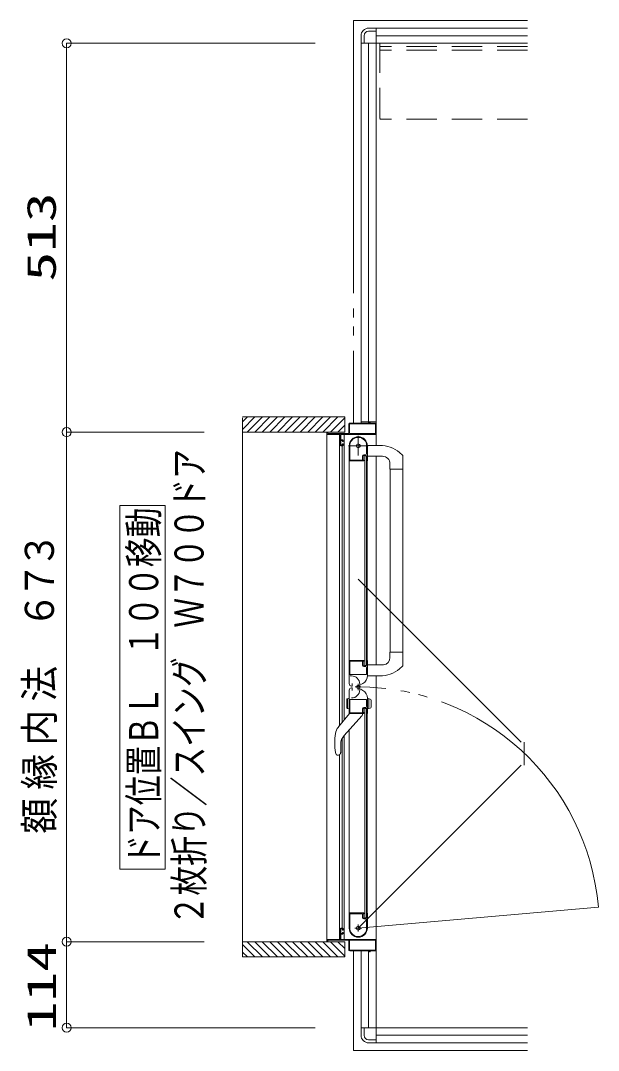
# Model space of a CAD drawing. Units: millimetres on the paper. Extents: x -305 to 305, y -152 to 152.
# Drawn here: x -130.9 to -92.8, y 31.1 to 99.1 of the extents above; entities that cross this region are included whole.
import ezdxf
from ezdxf.enums import TextEntityAlignment as Align

# ---------------------------------------------------------------- set-up
doc = ezdxf.new("R2010")
doc.units = ezdxf.units.MM
for name, pattern in [('DASHED2', [3, 2, -1]), ('LONG_CHAIN', [21, 18, -1, 1, -1]), ('LONG_DOUBLE_CHAIN', [21.8, 18, -1, 0.6, -0.6, 0.6, -1])]:
    doc.linetypes.add(name, pattern=pattern)
doc.layers.add('0-0_0', color=7, linetype='Continuous', lineweight=9)
doc.layers.add('0-1_VIEW0001', color=7, linetype='Continuous', lineweight=9)
doc.styles.add('ＭＳ ゴシック', font='')
doc.styles.get('ＭＳ ゴシック').set_extended_font_data('MS Gothic')

# ---------------------------------------------------------------- blocks, each defined once
blk = doc.blocks.new('_ORIGIN')
at = {"layer": '0-0_0'}
blk.add_line((0, 0), (-1, 0), dxfattribs=at)
blk.add_circle((0, 0), 0.5, dxfattribs=at)

msp = doc.modelspace()

# ---------------------------------------------------------------- linework, layer by layer
at = {"layer": '0-1_VIEW0001', "linetype": 'LONG_DOUBLE_CHAIN'}
for p, q in [((-108.934, 99.073), (-108.934, 72.498)), ((-97.434, 99.073), (-108.934, 99.073)), ((-108.619, 62.195), (-97.859, 51.434)), ((-97.659, 51.434), (-97.659, 49.908)), ((-108.619, 39.148), (-97.859, 49.908)), ((-92.755, 40.536), (-108.619, 39.148)), ((-108.934, 37.648), (-108.934, 31.073)), ((-97.434, 31.073), (-108.934, 31.073))]:
    msp.add_line(p, q, dxfattribs=at)
at = {"layer": '0-1_VIEW0001'}
for p, q in [((-108.434, 97.573), (-108.434, 98.073)), ((-108.234, 97.573), (-108.234, 98.073)), ((-107.434, 98.573), (-107.934, 98.573)), ((-107.934, 98.373), (-107.434, 98.373)), ((-97.434, 98.573), (-107.434, 98.573)), ((-107.434, 98.573), (-107.434, 98.173)), ((-107.434, 98.573), (-97.434, 98.573)), ((-107.434, 72.448), (-107.434, 98.573)), ((-107.434, 98.073), (-97.434, 98.073)), ((-111.474, 97.573), (-127.882, 97.573)), ((-108.434, 97.573), (-108.434, 72.498)), ((-108.034, 97.573), (-108.434, 97.573)), ((-108.434, 72.498), (-108.434, 97.573)), ((-108.434, 97.573), (-97.434, 97.573)), ((-107.934, 72.498), (-107.934, 97.573)), ((-127.882, 96.973), (-127.882, 72.498)), ((-116.259, 72.898), (-109.509, 72.898)), ((-116.259, 72.083), (-115.444, 72.898)), ((-116.259, 72.578), (-115.939, 72.898)), ((-116.259, 72.847), (-116.259, 37.248)), ((-115.949, 71.898), (-114.949, 72.898)), ((-115.454, 71.898), (-114.454, 72.898)), ((-114.959, 71.898), (-113.959, 72.898)), ((-114.459, 71.898), (-113.459, 72.898)), ((-113.959, 71.898), (-112.959, 72.898)), ((-113.459, 71.898), (-112.459, 72.898)), ((-112.959, 71.898), (-111.959, 72.898)), ((-112.459, 71.898), (-111.459, 72.898)), ((-111.959, 71.898), (-110.959, 72.898)), ((-111.459, 71.898), (-110.459, 72.898)), ((-110.959, 71.898), (-109.959, 72.898)), ((-110.459, 71.898), (-109.509, 72.848)), ((-109.509, 71.899), (-109.509, 72.898)), ((-109.959, 71.898), (-109.509, 72.348)), ((-109.234, 72.448), (-109.234, 71.813)), ((-109.189, 72.438), (-109.189, 71.813)), ((-107.889, 72.498), (-109.184, 72.498)), ((-107.494, 72.453), (-109.174, 72.453)), ((-108.434, 72.573), (-107.434, 72.573)), ((-107.874, 72.563), (-107.874, 72.513)), ((-107.844, 72.573), (-107.864, 72.573)), ((-107.834, 72.513), (-107.834, 72.563)), ((-107.484, 72.498), (-107.819, 72.498)), ((-107.479, 71.813), (-107.479, 72.438)), ((-107.434, 72.45), (-107.434, 71.024)), ((-118.799, 71.898), (-127.882, 71.898)), ((-116.259, 71.898), (-109.509, 71.898)), ((-110.684, 71.883), (-110.684, 71.763)), ((-110.684, 38.398), (-110.684, 71.748)), ((-110.669, 71.748), (-109.834, 71.748)), ((-110.634, 71.813), (-110.634, 71.883)), ((-109.249, 71.798), (-110.619, 71.798)), ((-109.857, 52.519), (-109.857, 71.748)), ((-109.819, 71.733), (-109.819, 71.048)), ((-109.769, 71.413), (-109.769, 71.733)), ((-109.754, 71.748), (-107.459, 71.748)), ((-109.541, 52.903), (-109.541, 71.748)), ((-109.174, 71.798), (-107.494, 71.798)), ((-127.882, 71.298), (-127.882, 38.848)), ((-109.769, 71.068), (-109.769, 71.338)), ((-109.769, 70.998), (-109.669, 70.998)), ((-109.669, 71.398), (-109.754, 71.398)), ((-109.754, 71.353), (-109.684, 71.353)), ((-109.684, 71.053), (-109.754, 71.053)), ((-109.681, 52.733), (-109.681, 70.998)), ((-109.669, 71.338), (-109.669, 71.293)), ((-109.669, 71.113), (-109.669, 71.068)), ((-109.654, 71.278), (-109.634, 71.278)), ((-109.634, 71.128), (-109.654, 71.128)), ((-109.619, 71.293), (-109.619, 71.348)), ((-109.619, 71.048), (-109.619, 71.113)), ((-109.219, 70.999), (-109.219, 56.823)), ((-109.169, 71.072), (-109.169, 70.058)), ((-108.064, 70.468), (-108.064, 70.998)), ((-108.019, 70.013), (-108.019, 70.998)), ((-107.191, 71.023), (-108.009, 71.026)), ((-109.159, 70.048), (-108.339, 70.048)), ((-108.329, 70.058), (-108.329, 70.318)), ((-108.284, 70.073), (-108.284, 70.298)), ((-108.254, 70.393), (-108.139, 70.393)), ((-108.234, 70.348), (-108.109, 70.348)), ((-108.184, 70.323), (-108.084, 70.323)), ((-108.184, 56.498), (-108.184, 70.323)), ((-108.084, 56.498), (-108.084, 70.323)), ((-107.024, 70.303), (-108.019, 70.303)), ((-107.434, 70.298), (-107.434, 56.524)), ((-105.896, 70.561), (-105.697, 70.377)), ((-105.669, 69.448), (-105.669, 70.308)), ((-109.209, 69.998), (-108.268, 69.998)), ((-108.255, 70.005), (-108.246, 70.02)), ((-108.244, 70.027), (-108.244, 70.033)), ((-108.082, 70.02), (-108.073, 70.005)), ((-108.061, 69.998), (-108.034, 69.998)), ((-108.034, 56.823), (-108.034, 69.998)), ((-106.524, 69.448), (-106.524, 69.803)), ((-106.524, 69.448), (-105.669, 69.448)), ((-106.519, 69.448), (-106.519, 57.374)), ((-105.669, 69.448), (-105.669, 56.512)), ((-121.377, 67.048), (-124.377, 67.048)), ((-124.377, 43.048), (-124.377, 67.048)), ((-121.377, 43.048), (-121.377, 67.048)), ((-106.524, 57.374), (-106.524, 57.019)), ((-106.524, 57.374), (-105.669, 57.374)), ((-109.219, 56.854), (-109.219, 55.284)), ((-109.219, 56.823), (-108.268, 56.823)), ((-109.169, 56.763), (-109.169, 55.903)), ((-108.344, 56.773), (-109.159, 56.773)), ((-108.329, 56.508), (-108.329, 56.758)), ((-108.284, 56.523), (-108.284, 56.748)), ((-108.246, 56.802), (-108.255, 56.816)), ((-108.244, 56.788), (-108.244, 56.794)), ((-108.109, 56.473), (-108.234, 56.473)), ((-108.084, 56.498), (-108.184, 56.498)), ((-108.073, 56.816), (-108.082, 56.802)), ((-108.034, 56.823), (-108.061, 56.823)), ((-108.019, 56.808), (-108.019, 55.822)), ((-106.955, 56.524), (-108.009, 56.524)), ((-105.894, 56.261), (-105.697, 56.444)), ((-109.159, 55.893), (-108.079, 55.893)), ((-109.145, 55.803), (-109.065, 55.803)), ((-108.139, 56.433), (-108.254, 56.433)), ((-108.064, 55.908), (-108.064, 56.358)), ((-107.191, 55.798), (-108.009, 55.796)), ((-107.434, 31.573), (-107.434, 55.798)), ((-107.434, 55.798), (-107.434, 37.698)), ((-109.069, 55.133), (-109.039, 55.133)), ((-109.014, 55.158), (-109.014, 55.308)), ((-108.525, 55.263), (-108.525, 54.883)), ((-108.449, 55.227), (-108.319, 55.302)), ((-109.219, 53.293), (-109.219, 54.863)), ((-109.069, 55.013), (-109.039, 55.013)), ((-109.014, 54.988), (-109.014, 54.838)), ((-108.449, 54.919), (-108.319, 54.844)), ((-109.369, 54.256), (-109.369, 53.69)), ((-109.319, 53.649), (-109.319, 54.296)), ((-109.169, 53.383), (-109.169, 54.243)), ((-109.159, 54.253), (-108.079, 54.253)), ((-108.064, 54.238), (-108.064, 53.788)), ((-108.019, 53.338), (-108.019, 54.324)), ((-108.019, 54.323), (-107.825, 54.27)), ((-107.919, 53.649), (-107.919, 54.296)), ((-107.769, 54.198), (-107.769, 53.747)), ((-109.932, 52.428), (-109.194, 53.323)), ((-108.373, 53.161), (-109.551, 51.873)), ((-109.219, 53.623), (-109.343, 53.656)), ((-108.268, 53.323), (-109.209, 53.323)), ((-108.344, 53.373), (-109.159, 53.373)), ((-108.344, 53.323), (-108.344, 53.232)), ((-108.329, 53.638), (-108.329, 53.388)), ((-108.284, 53.623), (-108.284, 53.398)), ((-108.246, 53.345), (-108.255, 53.33)), ((-108.139, 53.713), (-108.254, 53.713)), ((-108.244, 53.358), (-108.244, 53.352)), ((-108.109, 53.673), (-108.234, 53.673)), ((-108.184, 53.648), (-108.184, 39.823)), ((-108.084, 53.648), (-108.184, 53.648)), ((-108.084, 53.648), (-108.084, 39.823)), ((-108.073, 53.33), (-108.082, 53.345)), ((-108.034, 53.323), (-108.061, 53.323)), ((-108.034, 53.323), (-108.034, 40.148)), ((-108.019, 53.623), (-107.825, 53.675)), ((-109.681, 39.148), (-109.681, 51.688)), ((-109.541, 38.398), (-109.541, 51.885)), ((-109.219, 39.148), (-109.219, 52.236)), ((-109.778, 51.289), (-109.778, 50.77)), ((-110.112, 50.736), (-110.068, 50.621)), ((-110.041, 50.587), (-110.068, 50.621)), ((-110.041, 50.587), (-110.04, 50.586)), ((-109.916, 50.573), (-109.998, 50.573)), ((-109.857, 38.398), (-109.857, 50.573)), ((-109.84, 50.609), (-109.841, 50.606)), ((-121.377, 43.048), (-124.377, 43.048)), ((-109.209, 40.148), (-108.268, 40.148)), ((-108.255, 40.141), (-108.246, 40.127)), ((-108.082, 40.127), (-108.073, 40.141)), ((-108.061, 40.148), (-108.034, 40.148)), ((-108.019, 40.133), (-108.019, 39.148)), ((-109.169, 39.074), (-109.169, 40.088)), ((-109.159, 40.098), (-108.339, 40.098)), ((-108.329, 40.088), (-108.329, 39.828)), ((-108.284, 40.073), (-108.284, 39.848)), ((-108.254, 39.753), (-108.139, 39.753)), ((-108.244, 40.119), (-108.244, 40.113)), ((-108.234, 39.798), (-108.109, 39.798)), ((-108.184, 39.823), (-108.084, 39.823)), ((-108.064, 39.678), (-108.064, 39.148)), ((-109.819, 38.413), (-109.819, 39.098)), ((-109.769, 39.148), (-109.669, 39.148)), ((-109.769, 39.078), (-109.769, 38.808)), ((-109.684, 39.093), (-109.754, 39.093)), ((-109.754, 38.793), (-109.684, 38.793)), ((-109.669, 39.033), (-109.669, 39.078)), ((-109.669, 38.808), (-109.669, 38.853)), ((-109.634, 39.018), (-109.654, 39.018)), ((-109.654, 38.868), (-109.634, 38.868)), ((-109.619, 39.098), (-109.619, 39.033)), ((-109.619, 38.853), (-109.619, 38.798)), ((-118.799, 38.248), (-127.883, 38.248)), ((-118.799, 38.248), (-127.882, 38.248)), ((-116.259, 38.248), (-109.509, 38.248)), ((-115.949, 38.248), (-114.949, 37.248)), ((-115.454, 38.248), (-114.454, 37.248)), ((-114.959, 38.248), (-113.959, 37.248)), ((-114.459, 38.248), (-113.459, 37.248)), ((-113.959, 38.248), (-112.959, 37.248)), ((-113.459, 38.248), (-112.459, 37.248)), ((-112.959, 38.248), (-111.959, 37.248)), ((-112.459, 38.248), (-111.459, 37.248)), ((-111.959, 38.248), (-110.959, 37.248)), ((-111.459, 38.248), (-110.459, 37.248)), ((-110.959, 38.248), (-109.959, 37.248)), ((-110.684, 38.263), (-110.684, 38.383)), ((-110.669, 38.398), (-109.834, 38.398)), ((-110.634, 38.333), (-110.634, 38.263)), ((-109.249, 38.348), (-110.619, 38.348)), ((-110.459, 38.248), (-109.509, 37.298)), ((-109.959, 38.248), (-109.509, 37.798)), ((-109.769, 38.733), (-109.769, 38.413)), ((-109.669, 38.748), (-109.754, 38.748)), ((-109.754, 38.398), (-107.459, 38.398)), ((-109.234, 37.698), (-109.234, 38.333)), ((-109.189, 37.708), (-109.189, 38.333)), ((-109.174, 38.348), (-107.494, 38.348)), ((-107.479, 38.333), (-107.479, 37.708)), ((-127.883, 33.173), (-127.883, 37.648)), ((-116.259, 38.063), (-115.444, 37.248)), ((-116.259, 37.568), (-115.939, 37.248)), ((-107.889, 37.648), (-109.184, 37.648)), ((-107.494, 37.693), (-109.174, 37.693)), ((-108.434, 37.648), (-108.434, 32.573)), ((-108.434, 32.573), (-108.434, 37.648)), ((-107.934, 32.573), (-107.934, 37.648)), ((-107.874, 37.583), (-107.874, 37.633)), ((-107.844, 37.573), (-107.864, 37.573)), ((-107.834, 37.633), (-107.834, 37.583)), ((-107.484, 37.648), (-107.819, 37.648)), ((-111.474, 32.573), (-127.883, 32.573)), ((-108.034, 32.573), (-108.434, 32.573)), ((-108.434, 32.573), (-108.434, 32.073)), ((-108.434, 32.573), (-97.434, 32.573)), ((-108.234, 32.573), (-108.234, 32.073)), ((-107.434, 32.073), (-97.434, 32.073)), ((-107.434, 31.573), (-107.434, 31.973)), ((-107.934, 31.773), (-107.434, 31.773)), ((-107.434, 31.573), (-107.934, 31.573)), ((-97.434, 31.573), (-107.434, 31.573)), ((-107.434, 31.573), (-97.434, 31.573))]:
    msp.add_line(p, q, dxfattribs=at)
at = {"layer": '0-1_VIEW0001', "color": 6, "linetype": 'DASHED2'}
for p, q in [((-107.184, 92.623), (-107.184, 97.573)), ((-97.434, 97.373), (-107.184, 97.373)), ((-97.434, 97.123), (-107.184, 97.123)), ((-97.434, 92.573), (-107.184, 92.573))]:
    msp.add_line(p, q, dxfattribs=at)
at = {"layer": '0-1_VIEW0001', "linetype": 'LONG_CHAIN'}
for p, q in [((-108.619, 70.348), (-108.619, 71.648)), ((-107.969, 70.998), (-109.269, 70.998)), ((-108.619, 55.286), (-108.619, 54.861)), ((-108.832, 55.073), (-108.44, 55.073)), ((-108.849, 39.148), (-108.389, 39.148)), ((-108.619, 38.918), (-108.619, 39.378))]:
    msp.add_line(p, q, dxfattribs=at)
at = {"layer": '0-1_VIEW0001', "color": 5}
msp.add_line((-109.509, 38.248), (-116.259, 38.248), dxfattribs=at)
at = {"layer": '0-1_VIEW0001'}
for points in [[(-109.219, 53.623), (-109.219, 54.323), (-109.343, 54.289)], [(-109.998, 50.573), (-110, 50.573), (-110.002, 50.574), (-110.005, 50.574), (-110.007, 50.574), (-110.009, 50.574), (-110.011, 50.575), (-110.013, 50.575), (-110.016, 50.576), (-110.018, 50.576), (-110.02, 50.576), (-110.022, 50.577), (-110.025, 50.578), (-110.027, 50.578), (-110.029, 50.579), (-110.031, 50.58), (-110.033, 50.581), (-110.035, 50.582), (-110.037, 50.584), (-110.039, 50.585), (-110.04, 50.586)], [(-109.839, 50.609), (-109.838, 50.61), (-109.838, 50.611), (-109.837, 50.612), (-109.836, 50.613), (-109.835, 50.614), (-109.834, 50.616), (-109.833, 50.617), (-109.831, 50.618), (-109.83, 50.62), (-109.829, 50.621), (-109.828, 50.622), (-109.827, 50.624), (-109.826, 50.625), (-109.825, 50.627), (-109.824, 50.628), (-109.823, 50.63), (-109.822, 50.631), (-109.821, 50.633), (-109.82, 50.635), (-109.818, 50.638), (-109.816, 50.641), (-109.814, 50.644), (-109.812, 50.647), (-109.81, 50.651), (-109.808, 50.654), (-109.806, 50.658), (-109.804, 50.661), (-109.802, 50.665), (-109.8, 50.669), (-109.799, 50.673), (-109.797, 50.677), (-109.796, 50.68), (-109.794, 50.684), (-109.793, 50.688), (-109.791, 50.692), (-109.79, 50.696), (-109.789, 50.7), (-109.787, 50.705), (-109.786, 50.709)], [(-109.786, 50.709), (-109.785, 50.713), (-109.784, 50.717), (-109.783, 50.721), (-109.782, 50.726), (-109.782, 50.73), (-109.781, 50.734), (-109.78, 50.738), (-109.78, 50.743), (-109.779, 50.747), (-109.779, 50.752), (-109.779, 50.754), (-109.778, 50.756), (-109.778, 50.758), (-109.778, 50.76), (-109.778, 50.762), (-109.778, 50.764), (-109.778, 50.767), (-109.778, 50.769), (-109.778, 50.771), (-109.778, 50.773)], [(-116.259, 37.248), (-109.509, 37.248), (-109.509, 38.249)]]:
    msp.add_lwpolyline(points, dxfattribs=at)
for centre, radius in [((-108.619, 70.998), 0.125), ((-108.619, 55.073), 0.113), ((-108.619, 39.148), 0.125)]:
    msp.add_circle(centre, radius, dxfattribs=at)
for centre, radius, start, end in [((-107.934, 98.073), 0.5, 90, 180), ((-107.934, 98.073), 0.3, 90, 180), ((-109.184, 72.448), 0.05, 90, 180), ((-109.174, 72.438), 0.015, 90, 180), ((-107.889, 72.513), 0.015, 270, 0), ((-107.864, 72.563), 0.01, 90, 180), ((-107.844, 72.563), 0.01, 0, 90), ((-107.819, 72.513), 0.015, 180, 270), ((-107.494, 72.438), 0.015, 0, 90), ((-107.484, 72.448), 0.05, 0, 90), ((-110.669, 71.883), 0.015, 90, 180), ((-110.669, 71.763), 0.015, 180, 270), ((-110.649, 71.883), 0.015, 0, 90), ((-110.619, 71.813), 0.015, 180, 270), ((-109.834, 71.733), 0.015, 0, 90), ((-109.754, 71.733), 0.015, 90, 180), ((-109.754, 71.413), 0.015, 180, 270), ((-109.249, 71.813), 0.015, 270, 0), ((-108.619, 70.998), 0.6, 0, 180), ((-109.174, 71.813), 0.015, 180, 270), ((-108.619, 70.998), 0.555, 0, 172.23293), ((-107.494, 71.813), 0.015, 270, 0), ((-107.459, 71.773), 0.025, 270, 0), ((-109.769, 71.048), 0.05, 180, 270), ((-109.754, 71.338), 0.015, 90, 180), ((-109.754, 71.068), 0.015, 180, 270), ((-109.684, 71.338), 0.015, 0, 90), ((-109.684, 71.068), 0.015, 270, 0), ((-109.669, 71.348), 0.05, 0, 90), ((-109.654, 71.293), 0.015, 180, 270), ((-109.654, 71.113), 0.015, 90, 180), ((-109.669, 71.048), 0.05, 270, 0), ((-109.634, 71.293), 0.015, 270, 0), ((-109.634, 71.113), 0.015, 0, 90), ((-109.159, 71.072), 0.01, 172.23293, 180), ((-107.199, 68.953), 2.07, 50.97582, 89.8), ((-109.159, 70.058), 0.01, 180, 270), ((-108.339, 70.058), 0.01, 270, 0), ((-108.254, 70.318), 0.075, 90, 180), ((-108.234, 70.298), 0.05, 90, 180), ((-108.259, 70.073), 0.025, 180, 270), ((-108.259, 70.033), 0.015, 0, 90), ((-108.139, 70.468), 0.075, 270, 0), ((-108.109, 70.323), 0.025, 0, 90), ((-107.024, 69.803), 0.5, 0, 90), ((-105.769, 70.308), 0.1, 0, 43.47243), ((-109.209, 70.008), 0.01, 180, 270), ((-108.268, 70.013), 0.015, 270, 329.03624), ((-108.259, 70.027), 0.015, 329.03624, 0), ((-108.069, 70.027), 0.015, 180, 210.96376), ((-108.061, 70.013), 0.015, 210.96376, 270), ((-108.034, 70.013), 0.015, 270, 0), ((-109.209, 56.813), 0.01, 90, 180), ((-109.159, 56.763), 0.01, 90, 180), ((-108.344, 56.758), 0.015, 0, 90), ((-108.254, 56.508), 0.075, 180, 270), ((-108.259, 56.748), 0.025, 90, 180), ((-108.234, 56.523), 0.05, 180, 270), ((-108.268, 56.808), 0.015, 30.96376, 90), ((-108.259, 56.788), 0.015, 270, 0), ((-108.259, 56.794), 0.015, 0, 30.96376), ((-108.109, 56.498), 0.025, 270, 0), ((-108.069, 56.794), 0.015, 149.03624, 180), ((-108.061, 56.808), 0.015, 90, 149.03624), ((-108.034, 56.808), 0.015, 0, 90), ((-107.024, 57.019), 0.5, 277.95562, 0), ((-105.769, 56.513), 0.1, 316.52757, 0), ((-109.159, 55.903), 0.01, 180, 270), ((-109.065, 55.263), 0.54, 0, 90), ((-108.619, 55.822), 0.6, 300, 0), ((-108.139, 56.358), 0.075, 0, 90), ((-108.079, 55.908), 0.015, 270, 0), ((-107.199, 57.868), 2.07, 270.2, 309.05814), ((-109.069, 55.283), 0.15, 180, 270), ((-109.039, 55.158), 0.025, 270, 0), ((-109.069, 54.863), 0.15, 90, 180), ((-109.065, 54.883), 0.54, 270, 0), ((-109.039, 54.988), 0.025, 0, 90), ((-108.619, 54.324), 0.6, 0, 60), ((-109.334, 54.256), 0.035, 105, 180), ((-109.159, 54.243), 0.01, 90, 180), ((-108.139, 53.788), 0.075, 270, 0), ((-108.079, 54.238), 0.015, 0, 90), ((-107.844, 54.198), 0.075, 0, 75), ((-107.844, 53.747), 0.075, 285, 0), ((-109.334, 53.69), 0.035, 180, 255), ((-109.209, 53.333), 0.01, 180, 270), ((-109.159, 53.383), 0.01, 180, 270), ((-108.444, 53.232), 0.1, 317.56377, 0), ((-108.344, 53.388), 0.015, 270, 0), ((-108.254, 53.638), 0.075, 90, 180), ((-108.234, 53.623), 0.05, 90, 180), ((-108.259, 53.398), 0.025, 180, 270), ((-108.268, 53.338), 0.015, 270, 329.03624), ((-108.259, 53.358), 0.015, 0, 90), ((-108.259, 53.352), 0.015, 329.03624, 0), ((-108.109, 53.648), 0.025, 0, 90), ((-108.069, 53.352), 0.015, 180, 210.96376), ((-108.061, 53.338), 0.015, 210.96376, 270), ((-108.034, 53.338), 0.015, 270, 0), ((-109.238, 51.855), 0.9, 140.5, 170.71156), ((-106.504, 51.408), 3.67, 170.71156, 190.5453), ((-108.913, 51.289), 0.865, 137.56377, 180), ((-109.916, 50.673), 0.1, 270, 318.18968), ((-109.209, 40.138), 0.01, 90, 180), ((-108.268, 40.133), 0.015, 30.96376, 90), ((-108.259, 40.119), 0.015, 0, 30.96376), ((-108.069, 40.119), 0.015, 149.03624, 180), ((-108.061, 40.133), 0.015, 90, 149.03624), ((-108.034, 40.133), 0.015, 0, 90), ((-109.159, 40.088), 0.01, 90, 180), ((-108.339, 40.088), 0.01, 0, 90), ((-108.254, 39.828), 0.075, 180, 270), ((-108.259, 40.073), 0.025, 90, 180), ((-108.234, 39.848), 0.05, 180, 270), ((-108.259, 40.113), 0.015, 270, 0), ((-108.139, 39.678), 0.075, 0, 90), ((-108.109, 39.823), 0.025, 270, 0), ((-109.769, 39.098), 0.05, 90, 180), ((-109.754, 39.078), 0.015, 90, 180), ((-109.754, 38.808), 0.015, 180, 270), ((-109.684, 39.078), 0.015, 0, 90), ((-109.684, 38.808), 0.015, 270, 0), ((-109.669, 39.098), 0.05, 0, 90), ((-109.654, 39.033), 0.015, 180, 270), ((-109.654, 38.853), 0.015, 90, 180), ((-109.669, 38.798), 0.05, 270, 0), ((-109.634, 39.033), 0.015, 270, 0), ((-109.634, 38.853), 0.015, 0, 90), ((-109.204, 39.248), 0.015, 177.30646, 180), ((-108.619, 39.148), 0.6, 180, 0), ((-108.619, 39.148), 0.555, 187.76707, 0), ((-109.159, 39.074), 0.01, 180, 187.76707), ((-110.669, 38.383), 0.015, 90, 180), ((-110.669, 38.263), 0.015, 180, 270), ((-110.649, 38.263), 0.015, 270, 0), ((-110.619, 38.333), 0.015, 90, 180), ((-109.834, 38.413), 0.015, 270, 0), ((-109.754, 38.733), 0.015, 90, 180), ((-109.754, 38.413), 0.015, 180, 270), ((-109.249, 38.333), 0.015, 0, 90), ((-109.174, 38.333), 0.015, 90, 180), ((-107.494, 38.333), 0.015, 0, 90), ((-107.459, 38.373), 0.025, 0, 90), ((-109.184, 37.698), 0.05, 180, 270), ((-109.174, 37.708), 0.015, 180, 270), ((-107.889, 37.633), 0.015, 0, 90), ((-107.864, 37.583), 0.01, 180, 270), ((-107.844, 37.583), 0.01, 270, 0), ((-107.819, 37.633), 0.015, 90, 180), ((-107.494, 37.708), 0.015, 270, 0), ((-107.484, 37.698), 0.05, 270, 0), ((-107.934, 32.073), 0.5, 180, 270), ((-107.934, 32.073), 0.3, 180, 270)]:
    msp.add_arc(centre, radius, start, end, dxfattribs=at)
at = {"layer": '0-1_VIEW0001', "color": 6, "linetype": 'DASHED2'}
msp.add_arc((-107.134, 92.623), 0.05, 180, 270, dxfattribs=at)
at = {"layer": '0-1_VIEW0001', "linetype": 'LONG_DOUBLE_CHAIN'}
msp.add_arc((-108.619, 39.148), 15.925, 5, 90, dxfattribs=at)

# ---------------------------------------------------------------- block references
at = {"layer": '0-1_VIEW0001', "xscale": 0.6, "yscale": 0.6}
for p, rotation in [((-127.882, 97.573), 90), ((-127.882, 71.898), 270), ((-127.882, 71.898), 90), ((-127.882, 38.248), 270), ((-127.883, 38.248), 90), ((-127.883, 32.573), 270)]:
    msp.add_blockref('_ORIGIN', p, dxfattribs=dict(at, rotation=rotation))

# ---------------------------------------------------------------- texts
at = {"layer": '0-1_VIEW0001', "style": 'ＭＳ ゴシック'}
for s, width, p in [('513', 1.5, (-128.021, 81.846)), ('２枚折り／スイング\u3000Ｗ７００ドア', 0.75, (-118.26, 39.333)), ('ドア位置ＢＬ\u3000１００移動', 0.75, (-121.258, 43.333)), ('３', 0.9, (-128.148, 62.924)), ('７', 0.9, (-128.148, 60.936)), ('６', 0.9, (-128.148, 58.948)), ('法', 0.9, (-128.148, 54.108)), ('内', 0.9, (-128.148, 51.2)), ('縁', 0.9, (-128.148, 48.292)), ('額', 0.9, (-128.148, 45.384)), ('114', 1.5, (-128.013, 32.34))]:
    msp.add_text(s, height=1.921, rotation=90, dxfattribs=dict(at, width=width)).set_placement(p, align=Align.BOTTOM_LEFT)

doc.saveas('drawing.dxf')
